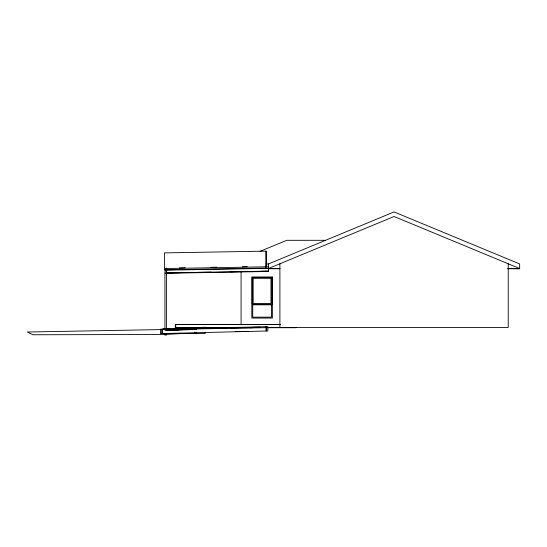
<?xml version="1.0" encoding="UTF-8"?>
<svg xmlns="http://www.w3.org/2000/svg" width="547" height="547" viewBox="0 0 547 547"><rect width="100%" height="100%" fill="white"/><g stroke="black" fill="none" stroke-linecap="round" stroke-linejoin="round"><path stroke-width="0.82" d="M166.185 273.24L166.527 268.078M260.16 251.312L286.744 240.304L325.561 240.304M265.951 263.948L268.481 263.948L394.066 211.928L519.65 263.948L519.65 268.741L507.719 268.741M268.481 268.515L394.066 216.496L519.65 268.515M184.195 333.397L165.727 334.47L32.882 334.764L27.35 332.015L279.9 327.421L279.9 263.784M173.283 330.115L165.727 330.504L196.783 329.431M176.64 329.944L182.513 329.643M162.876 329.567L170.561 329.376M184.537 328.966L192.852 328.761M204.489 328.48L209.781 328.419M230.246 327.92L260.085 327.188M249.863 327.803L252.42 327.742M163.505 329.212L170.267 329.068M172.804 329.02L193.084 328.597M198.999 328.467L201.535 328.419M173.679 330.6L177.905 330.511M266.068 251.148L164.476 252.892L164.483 268.563L266.081 266.813L266.074 251.148L266.198 266.232M179.293 267.859L185.248 267.75M210.773 267.305L216.728 267.203M242.259 266.758L247.36 266.669M164.401 269.815L268.461 268.03L268.515 271.469L166.582 273.261L166.52 269.808M164.36 269.815L166.91 269.774M268.468 268.372L166.527 270.15L165.269 269.815L164.927 272.891L165.269 273.24M180.079 272.673L166.575 272.912L268.515 271.114L260.864 271.257M198.643 272.351L211.299 272.132M230.287 271.791L242.177 271.579M267.989 327.475L279.9 327.421L271.544 327.38M265.951 266.232L268.481 266.232M268.085 268.515L279.9 268.515M507.978 268.515L519.082 268.741M279.9 268.741L268.481 268.741L268.481 263.948M175.341 324.48L280.679 324.48M280.679 324.521L175.731 324.521L175.731 327.632L249.876 327.632M268.085 327.421L508.231 327.421L508.231 263.784M267.777 327.632L295.906 327.632M175.341 327.674L247.319 327.674M267.777 327.674L295.906 327.674M169.426 329.007L173.768 329.007M163.553 329.144L167.888 329.144M170.247 329.205L160.428 329.205L160.428 333.54L205.214 333.54L205.214 332.097M169.597 329.246L162.028 329.246L162.028 333.54M235.449 331.4L248.058 331.4M266.081 265.685L266.081 268.42M241.077 271.927L241.077 324.863M205.18 327.058L205.18 328.508M203.894 327.058L203.894 328.508M196.031 332.097L196.031 333.54M194.431 332.097L194.431 333.54M175.293 324.521L175.293 327.632M166.527 329.991L166.527 273.24L164.927 273.24L164.927 329.991M166.527 333.376L166.527 335.072L164.927 335.072L164.927 333.376M266.157 326.675L162.028 329.219L162.138 333.554L267.839 330.983L267.839 326.648L266.239 326.648L266.239 330.983L266.157 326.675M272.365 276.96L251.811 276.96L251.811 318.06L272.365 318.06L272.365 276.96M271.907 277.418L252.27 277.418L252.27 304.364L271.907 304.364L271.907 277.418M270.991 278.334L253.179 278.334L253.179 303.448L270.991 303.448L270.991 278.334M271.449 304.816L252.728 304.816L252.728 317.151L271.449 317.151L271.449 304.816"/></g></svg>
